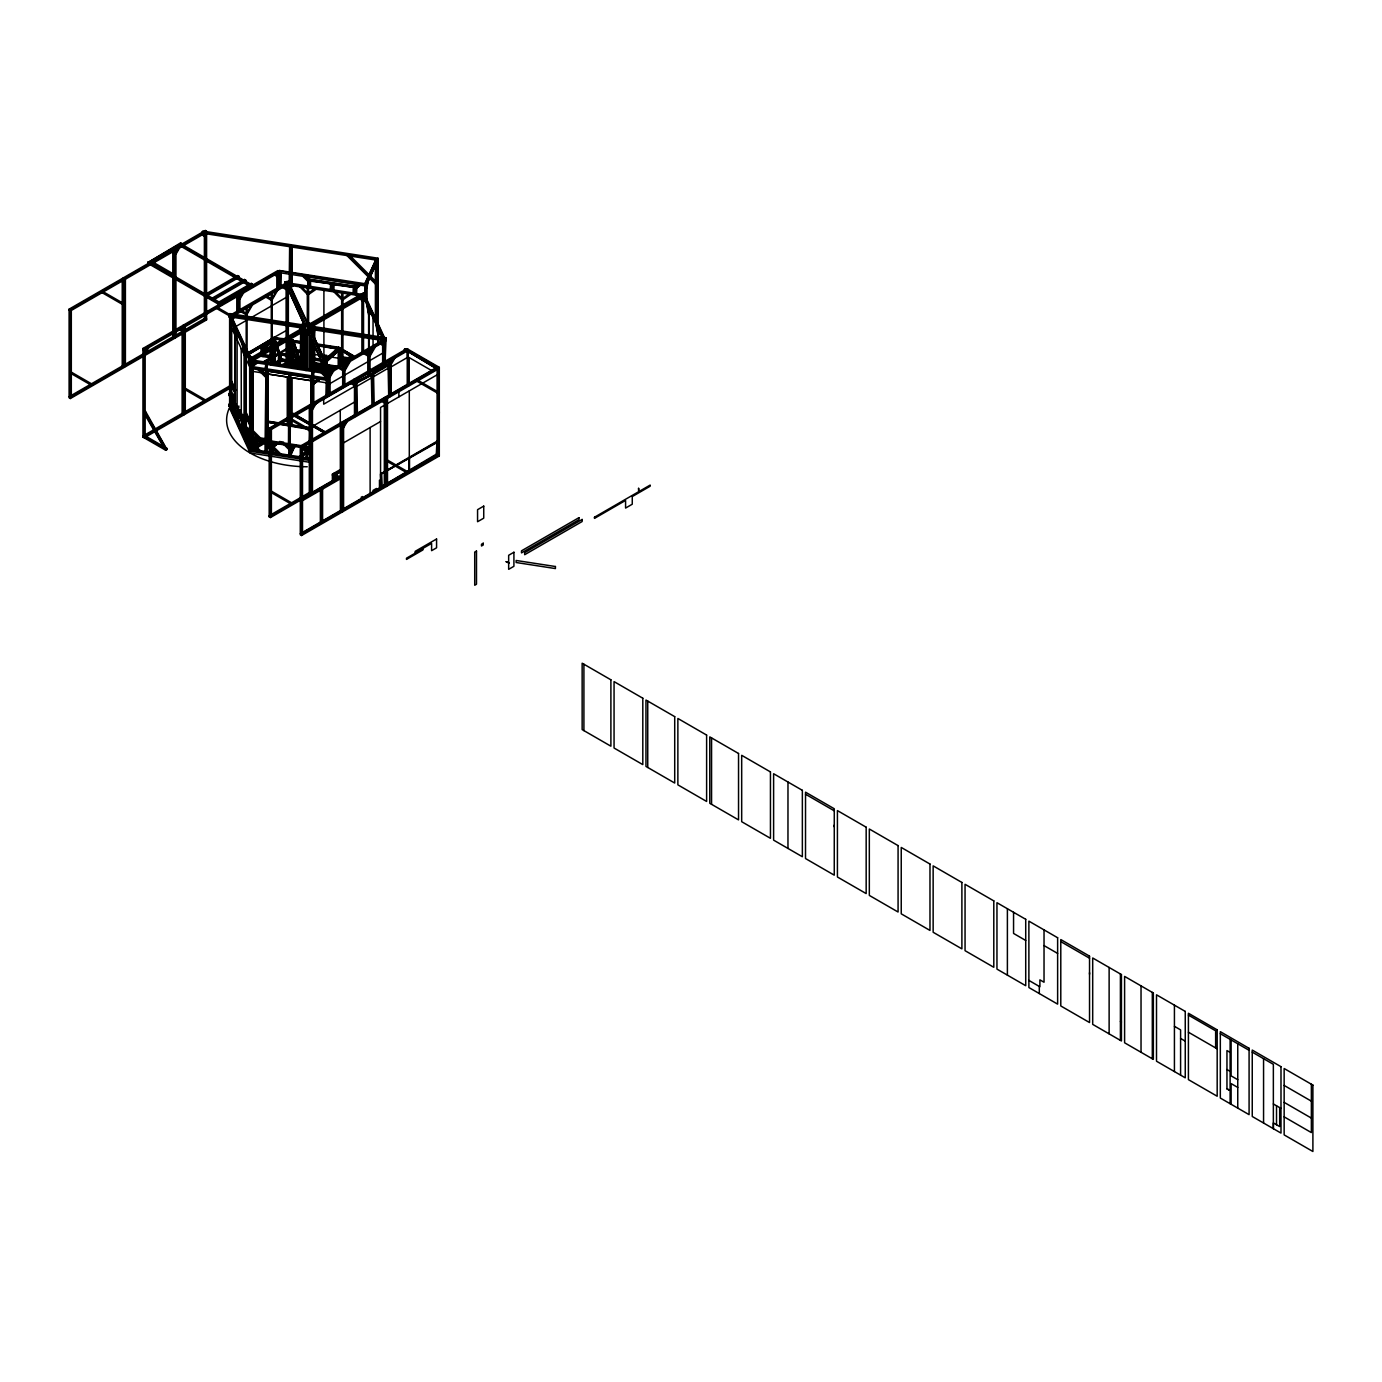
<?xml version="1.0" encoding="UTF-8"?>
<svg xmlns="http://www.w3.org/2000/svg" width="1382" height="1382" viewBox="0 0 1382 1382"><rect width="100%" height="100%" fill="white"/><g stroke="black" fill="none" stroke-linecap="round" stroke-linejoin="round"><path stroke-width="1.5" d="M220.429 305.336L148.116 263.496L149.377 261.682L221.69 303.504L221.69 304.593L220.429 305.336L220.429 304.23L148.116 262.407L180.645 242.852L181.785 244.286L180.645 242.852M251.731 361.825L251.731 371.257L265.223 373.347M251.697 287.283L251.697 286.178L179.384 244.355L179.384 245.443L251.697 287.283L252.958 285.452L180.645 243.629M273.187 364.52L273.187 338.918L274.327 339.886L274.327 344.101M274.327 363.103L274.327 348.333M278.076 364.33L278.732 353.101M279.216 365.176L279.216 354.535M327.862 384.818L327.862 373.606M390.277 359.717L390.277 367.387L408.191 357.04M805.533 794.218L805.516 858.55L834.262 875.169L834.279 808.764L805.533 792.18L805.533 794.218L834.279 810.837M1249.086 1048.333L1220.323 1031.663L1220.323 1098.051L1249.086 1114.652L1249.086 1048.264M1230.118 1103.717L1230.118 1090.692L1226.957 1088.861L1226.957 1050.562L1230.118 1052.393M1230.118 1039.368L1230.118 1090.329L1226.957 1088.861M1231.12 1104.287L1231.12 1083.592L1237.754 1087.427M1231.12 1039.938L1231.12 1075.87L1237.754 1079.705M1237.754 1108.122L1237.754 1043.773M91.488 383.781L91.419 385.284L71.311 373.676M205.469 399.916L205.382 401.419L184.013 389.085M291.567 502.772L291.498 504.275L271.39 492.666L270.129 490.385L292.829 503.497M407.673 471.694L407.604 473.197L386.234 460.862M274.413 337.674L272.928 337.312L280.822 361.773L282.429 360.927L280.874 361.168M301.172 364.036L282.377 361.134L274.482 337.07L248.812 352.704M274.5 337.899L291.36 339.316L299.324 363.19M278.11 353.637L260.697 363.19M279.665 353.412L294.971 355.209L295.506 357.161L280.114 354.777L295.506 357.161M377.476 260.282L202.187 233.161L202.187 232.072L202.653 231.07L377.942 258.192L377.942 323.336M202.187 233.161L202.653 232.159M228.876 315.597L229.809 313.61L302.865 324.908L301.95 328L228.876 316.703L228.876 315.597L301.95 326.912L302.865 324.908M228.876 316.703L229.809 313.61M289.65 245.616L289.184 284.606M279.06 287.352L279.527 270.492L366.489 283.949L366.489 299.808M290.479 246.825L290.946 245.823M142.951 349.56L144.212 350.285L279.026 272.444L279.527 270.492M228.876 395.494L229.809 392.402L228.876 395.494L233.126 396.15M228.876 406.083L229.809 402.991L228.876 406.083L235.251 407.068M261.233 353.395L261.233 348.644L262.977 344.878M253.027 367.819L252.56 368.821L326.1 380.188L326.567 379.204M248.656 354.569L256.206 361.635L252.56 364.831M265.586 343.254L262.96 348.92L262.96 356.573L264.705 352.807M262.96 350.009L265.586 344.343M274.724 358.404L261.233 356.314L261.578 354.466M263.858 349.542L266.484 343.876M264.739 348.748L267.365 343.082M262.96 355.485L263.409 354.483L273.221 356.003M265.586 349.819L269.093 342.252M266.467 349.024L269.974 341.458M258.486 368.666L258.019 369.668L265.379 377.027L265.845 376.025L259.851 369.944M267.141 369.996L266.674 452.709L267.762 421.147L310.915 427.815M267.244 370.272L266.899 441.065M309.499 279.406L331.939 282.878L309.499 279.406L309.257 280.995L331.939 283.984L309.499 280.511M267.244 370.998L312.125 377.942M265.379 375.472L265.845 374.47L261.699 370.324M310.553 281.202L310.553 287.56M365.902 294.401L312.418 325.288L312.418 326.377L365.902 295.506L365.902 294.401L363.38 292.949L309.896 323.82L315.286 327.016L309.551 323.267L301.725 324.476L299.635 329.002L305.37 332.302L313.178 331.525L305.37 332.751L299.635 329.434M300.689 328.277L300.222 367.353M265.845 439.839L265.379 440.841L251.265 438.664L251.541 360.443L249.019 358.975L251.541 361.531L305.025 330.644L305.025 329.555L302.503 328.104L249.019 358.975M310.933 458.496L251.265 449.236L251.731 438.75L265.759 440.927M279.89 365.677L288.354 361.739L288.821 350.112M251.265 449.236L251.731 438.75L249.658 438.284L251.386 438.008M254.495 441.791L254.029 442.793L257.069 440.685M249.658 438.284L250.004 448.511L254.029 448.597L254.495 447.595M304.265 368.735L304.265 326.428L308.393 325.772L310.95 327.24L310.017 329.262L306.528 329.797C301.777 329.037 304.731 325.219 308.393 326.204L310.95 327.689L310.017 329.693M289.684 373.745L289.339 444.538M289.339 375.213L289.684 425.915M332.371 282.947L354.811 286.42L332.371 282.947L332.129 284.537L354.811 287.508L332.371 284.036M268.177 422.339L268.177 442.395L268.108 371.136L267.106 442.223L270.768 445.885M268.523 422.356L309.516 429.491L309.862 427.988L309.516 448.787L309.862 429.992M312.505 328.57L312.505 327.465L385.578 338.78L385.578 340.957L312.038 329.555L312.038 328.467L312.971 326.48L386.044 337.778L385.112 340.87M295.696 363.967L295.23 366.057M260.369 441.186L260.835 439.096L260.369 441.186L251.265 439.752M312.038 329.555L312.971 326.48M313.403 329.175L314.232 338.832M313.178 331.525L315.286 326.584M258.555 450.394L258.089 451.396L252.56 445.868M313.766 337.709L314.699 329.365L314.699 339.955M267.141 441.134L266.674 442.136L310.639 448.96L307.616 451.068L308.065 450.083M268.177 441.635L309.516 448.027M267.141 446.593L266.674 447.595L271.528 448.338M268.937 442.516L269.386 441.514M273.74 444.762L273.273 445.764L276.331 443.657M273.273 447.993L272.807 448.995L278.335 454.523M273.273 452.674L272.807 453.659L272.807 443.086M278.162 443.933L278.628 442.948L273.273 447.319L278.162 442.845M312.453 377.01L311.779 404.408M289.615 448.77L289.149 449.772L284.26 444.883L284.727 443.881L289.149 448.217L289.615 447.215L286.558 444.175L286.091 445.159M323.803 368.286L324.252 367.301L314.612 365.798M289.615 444.641L289.149 454.039L290.445 454.229L290.911 444.849M323.043 373.157L323.509 372.155L326.567 375.213L326.1 376.198L321.678 371.879M326.67 365.124L326.912 356.625M364.762 283.673L375.749 260.006L364.762 284.778L364.762 297.424M321.108 378.357L313.282 384.438L319.639 379.359M376.18 260.075L376.647 259.073L376.647 323.146M377.476 324.632L377.942 258.192M279.06 272.582L366.023 286.039L377.476 261.371L375.749 261.094M326.567 372.622L326.1 394.906M288.354 456.336L291.913 447.578M289.149 454.039L289.615 446.749M295.42 445.108L290.082 456.596L294.521 445.92M326.567 376.75L326.1 377.752L321.211 372.864M295.333 446.593L295.783 445.591L290.445 449.962L295.333 445.505M376.232 283.293L376.699 282.308L349.231 254.841L348.765 255.843L347.4 254.547L346.934 255.549L376.232 284.847L376.232 283.293L376.232 284.847M306.32 447.198L305.854 458.772L306.32 457.788M308.065 451.62L307.15 453.849L310.38 454.35M307.616 457.978L307.15 458.979L308.065 447.492M386.044 337.778L384.852 366.921M142.951 436.021L165.702 449.15L166.963 448.424L164.32 448.355L144.212 413.529L145.473 411.249L166.963 449.513L165.702 450.238L142.951 437.109L142.951 348.454L277.765 270.63L366.489 285.038M144.644 350.302L146.129 347.711L147.39 348.454L145.162 352.324L143.901 351.581M148.738 347.677L145.162 353.861L143.901 353.136M239.932 297.596L242.178 293.727L240.917 293.001M239.932 299.134L243.508 292.949L242.247 292.224M233.783 316.564L232.28 319.138L231.019 318.413M232.28 320.676L235.856 314.491M247.102 312.678L251.161 305.664M247.102 314.215L252.491 304.886M272.237 298.166L276.279 291.153L275.018 290.427M272.237 299.704L277.627 290.375M330.592 373.313L332.371 370.221L333.649 370.946L330.073 377.131M330.073 375.593L332.302 371.723L331.041 370.998L363.155 352.445M312.453 409.867L316.029 403.682M344.636 366.645L346.657 363.138M344.895 369.132L348.938 362.119L347.677 361.393M344.895 370.67L350.285 361.341L349.007 360.616M369.771 352.134L372.812 346.882M370.03 354.621L374.073 347.608M370.03 356.159L375.403 346.83L374.142 346.105M343.064 424.257L344.55 421.683L345.811 422.408L343.582 426.278M343.582 427.833L347.158 421.648L345.897 420.905M391.227 364.399L394.803 358.197M231.26 320.935L229.965 322.248L232.988 320.676M236.858 332.993L235.389 334.479L237.117 334.219M232.763 398.983L231.951 399.813L233.679 399.536M233.679 401.091L234.992 399.778L231.951 401.35L235.372 400.625M235.044 411.128L233.057 413.097L234.785 412.838M235.044 412.665L233.558 414.151L235.285 413.892M237.929 410.108L237.117 410.92L238.844 410.661M363.535 301.587L366.558 300.015M246.307 430.735L248.846 429.664M368.959 313.818L370.445 312.332M368.959 315.372L370.929 313.386M249.658 444.192L248.173 445.66L251.386 443.916M378.15 333.632L379.635 332.164M378.15 335.187L381.847 332.941M313.438 365.384L317.566 366.005L338.694 347.262L353.619 355.882L352.358 356.988M313.628 365.971L317.791 366.61L319.035 365.504L314.768 364.278M325.288 359.959L338.694 347.262L316.029 343.755M326.307 360.719L333.978 353.913M321.35 366.766L340.974 348.575L319.829 367.336L314.854 370.203M337.744 366.61L351.512 355.209L350.406 356.176L339.886 349.56L350.406 356.176M337.813 367.353L349.991 356.556M340.387 365.936L352.652 355.865M347.573 361.238L353.619 355.882L338.694 347.262M273.204 338.918L274.327 339.886M289.978 288.13L293.243 285.884M308.601 292.932L314.129 289.114M308.601 294.487L315.96 289.408M342.943 298.253L348.471 294.435M342.943 299.79L350.302 294.712M253.027 363.829L256.085 361.721M256.292 363.138L252.56 366.385L257.449 363M313.749 381.881L317.895 379.031M313.282 382.883L318.81 379.065M302.174 455.974L306.32 453.106L301.708 456.976M307.616 452.622L310.864 450.377M309.292 430.683L310.57 429.871L289.201 417.537M437.058 392.885L438.336 392.056L418.228 380.447L415.619 380.499L438.336 393.611M178.831 244.666L148.099 262.407L149.239 263.064L181.785 243.508M69.1 309.153L205.331 230.5L206.592 231.226L206.592 319.881L70.361 398.534L69.1 397.809L69.1 309.153L70.361 309.879L206.592 231.226M70.05 309.706L69.1 310.242L70.361 310.985L206.592 232.331L205.331 231.589M70.966 309.171L98.934 293.019M123.551 305.042L100.834 291.93L102.182 291.153L123.551 303.487L122.29 304.299L122.29 302.762M102.665 290.859L123.188 279.026L124.449 279.751M126.799 276.936L132.223 273.809M135.833 271.718L148.461 264.428M188.608 241.245L194.188 238.032M197.902 235.89L203.465 232.66M205.175 294.366L237.721 275.571L238.982 276.296L238.982 277.402L206.436 296.18L205.175 294.366L206.436 295.092L238.982 276.296M210.6 292.328L223.262 285.02M226.873 282.93L235.907 277.713M211.947 298.253L244.493 279.475L245.754 280.2L245.754 281.289L213.225 300.084L211.947 298.253L213.225 298.996L245.754 280.2M211.947 299.358L244.493 280.563L245.754 281.289M252.526 284.105L219.997 302.883L219.997 303.988L218.719 303.245L218.719 302.157L251.265 283.379L252.526 284.105L252.526 285.193L251.265 284.467L242.23 289.684M218.719 303.245L238.62 291.775M220.429 304.23L221.69 303.504M251.697 286.178L252.958 285.452M144.764 348.506L183.08 326.394L183.08 325.288L185.292 326.567L185.292 413.028L184.013 412.302M184.894 325.34L190.353 322.179M193.998 320.071L223.158 303.245M248.587 288.562L277.765 271.718L277.765 270.63M279.026 271.356L144.212 349.197L144.212 437.835L229.878 388.377M70.05 396.168L69.1 396.703L70.361 397.429L206.592 318.776L205.331 318.05L175.6 335.221M70.966 395.632L123.188 365.487L124.449 366.213M125.002 364.433L173.735 336.292L174.996 337.018M70.966 396.72L121.322 367.647M126.799 364.485L137.63 358.232M148.461 351.978L173.735 337.381M177.449 335.239L181.18 333.097M186.743 329.883L199.751 322.369M231.191 314.63L284.692 283.759M233.247 314.543L234.595 313.766M238.568 311.468L244.096 308.272M247.793 306.148L251.472 304.023M255.169 301.881L258.866 299.756M264.394 296.56L268.073 294.435M271.77 292.293L276.365 289.65M280.995 286.972L285.798 284.208M233.195 314.941L287.059 283.846M234.525 315.269L287.059 284.934M235.061 326.947L287.059 296.923M247.136 353.17L273.204 338.124M287.059 330.108L274.517 337.156M144.212 413.529L145.473 411.249L144.212 411.974L165.702 450.238M249.019 360.063L252.699 357.938M256.396 355.813L260.075 353.688M265.603 350.492L269.3 348.35M272.997 346.226L276.676 344.101M289.581 336.638L300.654 330.263M313.679 327.189L309.896 324.925L317.273 320.659M320.952 318.534L324.649 316.409M328.329 314.267L333.874 311.071M337.554 308.946L341.25 306.821M344.93 304.696L348.627 302.554M354.155 299.358L357.852 297.234M305.128 326.549L310.276 325.219M346.191 305.422L349.888 303.297M353.585 301.155L357.264 299.03M251.541 360.443L305.025 329.555M274.448 354.137L270.976 356.141L272.237 356.867M262.269 362.792L286.109 348.851M286.109 349.94L272.237 357.955L270.976 357.23M263.755 363.069L278.646 354.466L266.657 361.894M144.764 434.967L183.08 412.855L184.342 413.581M184.894 411.801L230.449 385.492M142.951 437.109L152.072 431.84M157.548 428.679L183.08 413.944L183.08 330.609M184.894 412.89L224.972 389.759M144.212 436.747L229.878 387.288M271.218 364.675L280.304 359.424L272.893 364.209M275.519 363.829L280.753 360.806L277.16 363.38M232.28 393.162L229.619 393.974L229.619 317.376M282.567 365.591L286.143 363.535L286.143 364.623M283.863 365.936L287.594 363.794M231.606 404.874L233.679 405.358L234.284 399.864M315.372 369.357L318.689 367.439M314.854 370.963L320.002 367.975M329.711 370.67L383.574 339.557M366.869 350.302L381.726 341.734M365.902 295.506L364.641 294.763L385.578 339.868L328.398 372.881L250.28 360.806L229.343 315.701M329.711 383.747L383.574 352.635M293.243 413.512L292.103 414.168L324.476 432.877L325.616 432.221L293.243 413.512L325.616 432.221M404.356 349.37L436.747 368.821L404.356 349.37L405.496 348.713L437.869 367.405M300.309 500.301L270.44 517.559L269.179 516.816L269.179 428.178L406.93 348.644L439.303 367.336L439.303 455.991L301.552 535.525L300.291 534.782L300.291 446.144L438.042 366.61L437.869 368.165L405.496 348.713M306.51 407.707L269.179 429.266L270.44 429.992L408.191 350.475L406.93 349.732M314.768 402.939L310.242 405.548L310.242 404.46L311.52 405.185L311.52 493.84L324.321 486.447M317.566 401.333L323.06 398.154M326.722 396.047L330.367 393.939M334.029 391.814L345.016 385.492M350.51 382.313L354.155 380.205L355.433 380.931M355.986 379.152L368.718 371.793M372.363 369.702L385.094 362.343M389.016 360.08L389.966 359.527M393.525 357.472L392.194 358.249L393.455 358.975L391.227 362.844L389.966 362.119M396.012 356.038L405.099 350.786M269.179 428.178L270.44 428.904L408.191 349.37L408.191 384.887M311.52 405.738L317.67 402.87M355.433 380.465L323.682 398.793L323.682 404.183L355.433 385.854M289.114 419.04L290.462 418.262L287.853 418.297L310.57 431.409M372.898 373.416L355.83 382.538L372.898 373.416L372.898 406.308M388.688 395.079L388.066 365.021L389.638 364.848L373.209 374.332L372.587 372.864L389.016 363.38L389.638 396.651M372.587 372.864L389.638 363.742M363.138 379.411L370.445 375.196M372.587 373.969L383.54 367.647M254.461 445.211L263.53 439.977M356.47 386.545L372.898 377.061M373.209 376.889L389.638 367.387M258.089 444.209L261.716 442.119M255.722 445.937L266.605 439.649M267.866 441.48L251.541 450.912L249.019 449.444L249.019 448.355L251.541 449.806L266.052 441.428M311.52 426.9L355.433 401.54M343.22 421.907L438.042 367.163M322.697 434.293L300.291 447.232L301.552 447.958L439.303 368.441L438.042 367.716L434.397 369.806M326.428 432.151L342.321 422.978M343.202 422.46L385.284 398.171M388.929 396.064L430.769 371.913M439.303 367.336L301.552 446.87L301.552 535.525M416.88 381.225L418.228 380.447M438.042 374.28L380.551 407.465L380.551 487.915L343.168 509.492M343.168 443.104L380.551 421.51M439.303 411.853L439.303 413.166M302.503 500.681L341.682 478.068L333.667 473.387L333.667 481.057L332.388 481.782L332.388 474.13L340.68 469.344M338.918 471.452L332.388 475.218L339.575 479.364M340.197 471.089L334.928 475.218L340.197 472.178M310.242 492.009L269.179 515.728L270.44 516.453L340.784 475.84M269.179 516.816L300.913 498.505M306.51 495.274L310.242 493.115L310.242 407.673M311.52 493.288L340.266 476.686M304.023 497.675L341.371 476.134M327.983 484.339L331.645 482.214M335.29 480.107L340.784 476.945M303.107 498.867L340.421 477.326M302.503 499.593L341.682 476.963L340.421 476.237M380.551 473.871L438.042 440.668M388.549 469.794L394.112 466.58M397.809 464.438L434.864 443.052M438.042 455.265L436.902 455.922L436.712 440.668L437.386 442.361L380.482 474.458L381.138 488.105L381.138 472.748L381.138 474.061M361.151 497.295L362.412 496.553M372.933 490.472L376.457 488.451M302.157 532.623L341.371 509.975M343.202 508.922L438.042 454.16L439.303 454.903L301.552 534.419L300.291 533.694M390.726 481.817L401.644 475.512M419.852 464.991L425.604 461.674M302.157 533.158L341.371 510.528M305.888 531.552L341.371 511.081M343.202 510.027L385.923 485.358M388.929 483.631L393.214 481.143M396.202 479.416L399.83 477.326M414.393 468.913L418.694 466.425M424.153 463.281L436.228 456.319M284.571 340.767C287.992 342.01 297.994 338.175 290.099 341.06L290.099 366.645M297.026 356.711L295.472 357.143L295.472 367.698M299.013 357.593L297.458 358.042L297.476 368.545M284.796 281.859L288.251 281.323L307.84 323.509L307.84 324.597L304.385 325.133L284.796 281.859L304.385 325.133M307.84 324.597L288.251 282.412L286.523 282.688L286.523 281.6L306.113 324.874M289.184 285.262L364.917 296.439M229.965 318.119L231.692 317.86L231.692 394.457L229.619 393.974M365.263 297.182L363.535 297.458L363.535 350.665M232.504 319.622L229.965 320.693L231.692 320.434M234.785 324.545L233.057 324.805L235.044 335.29M236.771 328.795L235.044 329.054L235.044 417.347M237.117 329.538L235.389 329.814L235.389 418.09L237.117 417.83M370.341 312.798L368.614 313.075L367.128 305.215M305.128 325.461L309.015 324.856L311.866 326.498M307.08 329.866L310.535 329.348L330.108 371.516L330.108 372.622L326.67 373.157L307.08 329.866L326.67 372.052L326.567 396.029M307.08 330.972L308.808 329.607L328.398 371.793L328.398 373.986L250.28 361.894L229.343 316.789L229.343 314.612L302.416 325.91L302.416 326.998M307.201 368.718L307.201 332.751L309.274 333.235L309.274 369.201M377.562 323.699L375.835 323.975L377.804 334.444M244.476 345.431L242.748 345.69L244.234 353.55L245.961 353.291M245.961 348.61L244.234 348.886L244.234 437.161L245.961 436.902M246.307 349.37L244.579 349.629L244.579 437.921L246.307 437.645M247.793 352.548L244.579 354.31L246.307 354.034M245.961 354.829L244.234 355.105L242.265 344.636M250.073 357.489L248.345 357.748L249.658 364.693L251.386 364.433M251.386 360.305L249.658 360.564L249.658 437.178L251.731 437.662L249.658 437.178M251.386 362.879L249.658 363.155L248.846 358.802M326.67 372.052L330.108 371.516M231.692 395.563L229.619 395.079L229.619 404.563L231.692 405.047M233.333 396.219L231.606 396.479L231.606 400.676M231.951 397.221L233.679 396.962M238.896 406.014L237.168 407.379L238.896 407.103M237.117 408.346L238.844 408.07M240.14 409.798L238.412 410.074L237.117 412.475L240.14 410.886L238.412 411.162L236.771 407.586M241.781 413.322L240.053 414.686L241.366 421.631L243.094 421.372M241.781 414.41L240.053 414.686L243.025 421.078L241.712 422.374L244.752 420.802L243.025 421.078L243.025 419.973L244.752 419.713M241.297 415.187L243.025 414.928M243.025 416.017L241.297 416.293L241.211 348.592M243.094 417.243L241.366 417.502L241.712 426.641L243.439 426.382L243.439 420.076M238.844 410.195L238.844 418.66L237.117 418.919L237.117 335.999M243.094 419.817L241.366 420.076L240.537 415.74M251.386 423.687L249.658 423.946L244.579 413.011L246.307 412.734L250.539 421.856M239.155 427.193L239.155 426.105L245.46 425.12M251.386 424.775L249.658 425.034L244.579 414.099M239.155 426.105L239.622 427.107L245.927 426.122M245.927 427.211L239.622 428.195L239.622 427.107M246.307 428.161L248.034 427.902L248.034 438.474L246.307 438.733L246.169 308.549M245.961 430.683L242.265 432.911L243.992 432.652M249.416 433.775L249.416 434.864L251.144 434.604M251.541 435.451L249.814 435.71L250.798 440.927M245.961 437.99L248.034 438.474M251.386 442.361L247.689 444.607L249.416 444.348M249.658 447.768L251.386 447.492M100.834 291.93L103.443 291.878M217.941 307.72L215.333 307.754L230.898 316.754M202.187 232.072L377.476 259.177M204.761 232.487L208.958 233.143M213.174 233.783L219.479 234.767M223.677 235.406L227.875 236.063M232.09 236.719L236.287 237.359M240.485 238.015L244.7 238.671M248.898 239.311L263.616 241.591M267.814 242.247L272.029 242.886M276.227 243.543L280.425 244.199M284.64 244.839L288.838 245.495M293.07 246.151L299.428 247.136M303.677 247.793L307.91 248.449M312.159 249.105L316.409 249.762M320.641 250.418L324.891 251.075M329.141 251.731L335.498 252.716M339.747 253.372L343.98 254.029M352.479 255.342L347.4 254.547L376.699 283.846M356.711 255.998L360.961 256.655M365.211 257.311L377.942 259.28L366.023 286.039M375.403 265.983L377.131 266.242L375.818 264.929M366.42 281.202L368.148 281.479L366.835 288.423L365.107 288.147M365.919 282.256L367.647 282.533L366.835 286.869L365.107 286.61M365.107 284.018L366.835 284.295L366.835 301.155M288.648 283.016L362.533 294.452M289.114 284.156L360.426 295.212M312.038 328.467L385.578 339.868M311.727 330.695L313.455 330.954L313.455 332.06L311.727 330.695L312.194 332.786M313.766 331.369L312.47 331.162L312.47 335.394M301.604 341.527L293.433 340.836M276.417 338.193L284.105 339.385M295.506 341.147L299.635 341.786M316.184 344.343L338.935 347.867M290.272 341.078L275.035 338.728L280.719 340.162M300.049 342.598L293.813 341.63L298.512 356.09M316.668 345.172L337.674 348.972L316.824 345.759M293.882 342.2L300.136 343.168M294.677 349.491L301 350.458M342.943 356.953L349.249 357.921M296.785 350.907L301 351.564M342.943 358.042L347.141 358.698M287.059 350.233L291.153 350.873M297.303 351.823L301.397 352.445M313.679 354.345L346.64 359.458M275.191 349.75L263.409 347.918L263.409 349.007M261.233 348.644L266.881 349.525M270.803 350.13L275.191 350.838M274.724 351.84L261.578 348.99L261.578 352.652M314.56 358.232L320.572 359.165M281.582 353.706L294.971 355.209M316.737 359.147L320.779 359.769M315.217 359.648L321.298 360.581M315.39 360.236L321.505 361.186M297.355 360.028L288.579 359.234L297.113 360.547M314.422 362.671L320.814 363.656M327.206 364.641L340.007 366.627M314.163 363.19L320.572 364.174M326.964 365.159L337.623 366.817M261.233 355.209L270.803 356.694M313.455 363.293L319.829 364.278M326.187 365.263L336.793 366.904M287.542 360.356L291.792 361.013M315.113 364.623L323.595 365.936M327.845 366.593L336.327 367.906M314.975 364.865L319.035 365.504M320.572 365.487L333.356 367.474M301.103 363.466L282.377 361.134M327.845 367.681L334.202 368.666M297.078 363.086L301.086 363.708M325.979 367.56L335.636 369.063M289.598 363L300.24 364.641M314.146 366.8L318.015 367.405M327.448 368.856L333.252 369.754M320.399 367.802L324.252 368.389M293.848 364.762L300.24 365.746M314.146 367.888L321.868 369.098M327.448 369.961L333.252 370.842M320.97 370.048L319.138 369.754L319.138 368.666M253.856 360.287L327.862 371.741M279.492 371.913L283.621 372.553M311.745 380.793L292.103 377.77L292.103 424.879M312.453 380.655L327.862 383.039M267.244 373.917L312.125 380.862M233.593 394.06L229.343 393.404L229.343 394.509M228.876 394.406L233.126 395.062M231.934 403.319L236.184 403.976M228.876 404.978L235.251 405.963M267.607 421.441L310.777 428.126M267.262 422.184L310.432 428.869M279.475 441.48L283.569 442.119M266.899 440.34L309.741 446.956M266.674 441.048L310.915 447.889M286.575 444.175L290.255 444.745M295.973 445.609L300.101 446.231M310.777 448.183L267.607 441.514L267.624 373.986L287.266 377.01L287.266 424.136M270.371 446.006L267.141 445.505L266.674 446.49L271.528 447.25M310.846 452.26L307.616 451.759L307.15 452.76L310.38 453.261M289.615 453.037L290.911 453.227M288.354 455.231L290.082 455.507M310.933 459.584L250.28 450.187L229.343 405.081M229.343 403.993L229.343 406.17L250.28 451.275L309.395 460.413M311.313 462.555L250.142 453.002L229.429 407.88A80.847 46.677 0 0 0 307.253 466.753M275.847 274.275L278.093 275.571M273.239 274.327L278.093 277.126M202.152 233.437L205.642 235.458M200.805 234.197L205.642 236.996M384.852 341.389L383.574 340.663L383.574 367.405M284.847 284.744L286.109 285.487L286.109 359.959M433.188 371.464L407.552 356.677L407.552 349.007M283.88 286.765L286.109 288.061M380.395 342.494L383.902 344.515M282.533 287.542L286.109 289.598M379.065 343.272L383.902 346.053M238.982 277.402L237.721 275.571M267.244 296.37L271.287 298.702M363.76 352.099L369.08 355.157M265.897 297.147L271.287 300.257M362.43 352.876L369.08 356.711M178.347 247.171L179.608 247.896L176.032 254.098L174.771 253.372M309.015 325.962L311.866 327.603M173.735 248.743L175.946 250.021L175.946 336.482L174.685 335.74M338.21 348.489L340.007 348.558L313.731 369.547L313.766 344.066M305.025 330.644L302.503 328.104M237.721 293.744L239 294.47L239 312.436M237.652 293.779L238.913 294.521M301.794 331.766L306.355 333.684L305.888 331.594M373.537 373.416L374.159 403.458M236.788 295.385L238.05 296.111L238.05 310.864M371.326 374.695L371.948 404.736M242.109 310.881L246.169 313.213M338.625 366.61L343.945 369.668M239.518 310.933L246.169 314.768M337.294 367.387L343.945 371.222M153.989 262.701L174.097 274.31L174.097 275.847L152.642 263.461M325.357 361.566L326.498 362.222M385.284 397.066L387.496 398.344L387.496 484.806L386.234 484.08M148.099 261.647L149.239 262.304M218.719 302.157L219.997 302.883M356.781 383.09L357.42 413.132M355.83 383.626L372.898 374.505L372.259 373.054M352.237 382.762L354.483 384.058M383.367 400.728L385.595 402.024M329.572 371.343L320.935 366.351L324.563 368.994M350.907 383.54L354.483 385.613M380.758 400.78L385.595 403.579M216.68 306.994L230.742 315.096M318.689 371.706C317.083 362.412 318.62 368.096 326.739 371.309M318.689 367.992L325.599 371.965M319.173 368.476L318.033 367.819L318.033 372.086M318.689 368.752L322.144 370.739M436.902 442.637L436.246 455.542L437.386 454.885L437.386 443.501M284.847 361.358L286.109 362.084M206.592 319.881L204.381 318.603L204.381 232.141M439.303 455.991L436.246 454.229L382.278 486.136M409.504 457.701L409.504 469.655M313.438 403.717L314.699 404.442L312.453 408.312L311.192 407.586M181.163 328.951L183.391 330.246M178.554 329.002L183.391 331.784M340.421 424.067L341.682 424.792L341.682 511.254L340.421 510.528L340.266 410.299M408.934 472.437L386.234 459.325L387.496 461.588M292.103 414.945L324.476 432.877M381.622 473.801L382.278 487.449M230.068 392.989L251.196 436.505M385.284 484.633L386.545 485.358M142.951 348.454L145.162 349.732L145.162 436.194L143.901 435.468M233.022 403.319L234.284 404.062M300.291 446.144L302.503 447.423L302.503 533.884M184.013 387.53L206.73 400.642M333.667 474.492L339.056 477.602M332.388 474.13L339.575 478.276M333.667 479.951L334.599 480.504L334.599 475.028L333.338 475.771L333.338 481.23L332.388 480.694M251.541 439.234L249.019 437.783L251.541 440.322M321.298 488.364L322.576 489.09L322.576 522.292L321.298 521.567L321.298 490.437M1188.416 1015.096L1215.642 1030.817L1215.642 1047.936M1060.789 941.608L1089.534 958.21M1220.323 1033.701L1249.086 1050.303M1252.247 1052.134L1273.358 1064.33L1273.358 1128.679L1273.358 1122.927L1279.68 1126.572L1279.68 1107.604M71.311 372.121L92.749 384.507M1044.032 945.582L1057.627 953.425M834.106 825.227L834.279 826.833M1089.534 972.703L1089.534 974.206M1284.154 1085.44L1311.363 1101.16M1188.416 1032.216L1217.179 1048.817M1025.72 940.468L1013.559 933.437L1013.559 912.293M1174.424 1026.325L1180.591 1029.884L1180.591 1075.11M166.963 448.424L145.473 436.021L145.473 437.109L166.963 449.513M1180.591 1038.452L1185.255 1041.147M1284.154 1102.37L1311.363 1118.09M1226.957 1069.53L1230.118 1071.361M1273.358 1103.959L1280.993 1108.364M1120.405 1021.402L1121.441 1022.006M1284.154 1116.863L1311.363 1132.584L1311.363 1084.214M1028.882 980.408L1039.903 986.783L1039.903 979.855L1044.032 982.239L1044.032 929.896M182.493 245.789L234.404 275.83M238.119 277.972L241.833 280.114M245.53 282.256L249.244 284.398M149.377 262.77L153.091 264.912M156.788 267.054L179.038 279.924M182.752 282.066L195.726 289.581M199.44 291.723L221.69 304.593M357.005 295.748L361.894 300.637M336.12 292.518L341.648 298.046M334.289 292.241L341.648 299.6M301.777 287.214L307.305 292.742M299.946 286.92L307.305 294.28M306.769 449.876L303.729 446.835L306.32 452.415L301.431 447.543M267.555 441.238L270.008 443.674M252.56 433.102L258.089 438.63M145.473 412.803L164.527 445.781M382.71 337.674L363.19 295.61L363.19 352.03M363.19 296.715L382.693 338.745M330.108 372.622L310.535 329.348M307.374 325.133L307.72 330.125M305.647 325.409L305.992 370.583M303.194 325.755L302.727 324.77L302.727 325.858M288.251 360.132L290.98 365.988M286.523 360.391L289.253 366.247M285.608 362.378L287.525 366.506M231.33 316.012L250.85 358.042M231.33 317.1L250.85 359.147M231.33 327.327L250.85 369.374M235.925 390.346L231.692 381.225L229.965 381.501L235.044 392.436M234.232 387.789L231.692 382.313L229.965 382.589L235.044 393.525M246.307 413.84L249.693 421.13M231.33 394.803L235.907 404.632M236.702 406.377L251.196 437.61M231.33 395.908L233.644 400.884M244.649 423.497L247.62 430.977L246.307 432.29L249.347 430.718L247.62 430.977L247.62 429.888M249.416 434.864L250.971 438.198M243.439 426.382L243.094 421.441M238.844 418.66L238.481 411.56M251.127 446.922L251.731 448.234M231.33 405.392L250.85 447.423M233.109 410.299L239.311 423.687M241.09 427.504L244.631 435.14M290.341 341.665L289.875 340.283L297.614 363.501L289.805 339.696M293.139 339.592L300.43 361.479M275.087 339.661L282.377 361.531M272.859 337.916L274.845 343.876M276.175 347.849L280.149 359.786M376.336 325.029L377.804 332.889M366.645 304.144L368.614 314.612M233.558 325.876L235.044 333.736M250.297 436.764L250.85 439.666M245.15 425.656L245.961 429.992M244.649 424.602L245.961 431.547M237.117 413.149L238.585 421.026L236.858 421.285L235.389 413.425M233.161 409.331L231.692 401.471L229.965 401.73L231.433 409.59M291.654 340.559L291.36 339.316M299.03 361.825L299.03 368.199M298.788 363.276L298.788 367.543M297.234 359.424L297.234 367.906M279.872 354.051L279.872 364.727M274.983 347.867L274.983 362.706M273.843 338.435L273.861 364.122M1276.519 1105.773L1276.519 1124.741M1263.563 1058.664L1263.563 1123.013M1174.424 1005.163L1174.424 1071.568M1152.312 992.397L1152.312 1058.785M1141.031 985.884L1141.031 1052.289M1120.405 973.964L1120.405 1040.37M1109.124 967.469L1109.124 1033.857M1039.299 986.437L1039.299 993.554M1007.392 908.734L1007.392 975.122M787.982 782.039L787.965 848.427M711.557 737.919L711.557 804.307M647.743 701.071L647.743 767.459M583.912 664.224L583.912 730.612M438.353 455.438L438.353 368.977L437.092 368.251L437.092 454.713M409.227 357.644L409.227 385.492M409.297 390.864L409.297 457.269M407.241 351.011L407.241 384.766M398.862 389.776L398.862 396.893M391.227 360.27L391.227 393.956M390.277 360.806L390.277 396.599M389.016 362.188L389.016 366.403M386.545 397.809L386.545 486.447L384.334 485.168L384.334 398.724L385.595 399.45L385.595 485.911M385.302 340.387L385.302 365.919M383.902 341.941L383.902 367.474M382.641 341.199L382.641 368.873M379.463 480.141L379.463 487.811M378.15 328.968L378.15 344.032M377.804 328.225L377.804 345.448M377.131 323.267L377.131 262.114L375.403 261.854L375.403 320.9M376.18 266.484L376.18 317.739M375.749 265.327L375.749 318.033M373.054 316.893L373.054 346.865M373.209 373.226L373.209 406.135M370.03 349.94L370.03 375.783M370.117 427.539L370.117 493.927M369.08 376.336L369.08 350.492L367.802 349.767L367.802 375.593M368.959 309.153L368.959 347.901M368.614 308.393L368.614 349.318M365.107 286.126L365.107 294.573M363.38 292.949L363.38 294.038M361.894 296.508L361.894 353.965M356.66 294.055L356.66 283.517L356.193 292.949M356.366 380.378L356.366 416.241M355.364 283.31L355.364 287.542M355.433 416.207L355.433 379.843L354.155 379.1L354.155 380.205M354.898 284.312L354.898 292.742M354.587 286.92L354.587 294.366M354.483 381.484L354.483 417.329M353.516 293.675L353.516 287.318L353.291 294.176M344.895 364.451L344.895 383.833M343.945 386.528L343.945 365.003L342.684 364.278L342.684 385.803M343.392 359.337L343.392 363.639M343.582 423.704L343.582 510.165M342.943 293.571L342.943 364.641M342.632 511.806L342.632 423.151L341.371 422.426L341.371 423.531M342.097 359.13L342.097 363.431M341.648 293.381L341.648 329.987M341.648 334.289L341.648 364.433M341.147 349.214L341.147 364.261M340.49 349.801L340.49 364.744M339.35 351.287L339.35 366.213M338.866 352.203L338.866 367.232M338.21 350.631L338.21 367.698M333.667 290.6L333.667 284.243L333.425 291.101M331.939 282.878L332.129 290.894M331.697 283.379L331.697 290.842M330.644 290.134L330.644 283.776L330.419 290.635M330.194 370.376L330.194 371.464M330.073 373.019L330.073 394.285M329.123 394.837L329.123 373.555L327.862 372.829L327.396 395.114M327.862 395.183L327.862 372.829L328.398 373.986L385.578 340.957L364.641 295.869L364.641 293.675L311.157 324.563L311.157 325.651M326.67 355.157L326.498 366.472M325.115 354.915L325.115 360.892M323.906 289.529L323.906 355.934M315.01 327.586L315.01 328.691M314.699 346.295L314.699 371.689M314.56 326.601L314.56 327.689M314.232 345.172L314.232 370.566M313.749 377.217L313.749 403.026M313.282 378.202L313.282 404.01M312.937 340.749L312.937 370.376M312.729 340.421L312.729 370.048M312.47 339.627L312.47 369.253M312.453 370.445L311.986 376.923L311.986 371.447M312.453 405.738L312.453 492.199M311.468 339.696L311.468 369.322M311.261 405.669L311.261 377.804L310.915 406.429M311.002 337.191L311.002 368.925M310.656 340.68L310.656 370.307M310.57 406.826L310.57 493.288L309.292 492.562L309.292 406.101M310.207 326.273L310.207 330.505M309.896 323.82L309.896 324.925M309.551 323.267L301.725 324.476M309.343 276.193L309.257 287.37M308.877 277.195L308.877 287.75M308.601 288.268L308.601 329.175M308.048 286.54L308.048 276.003L307.581 287.542M307.547 333.494L307.547 369.46M307.305 288.061L307.305 324.666M304.714 368.338L304.627 332.319L303.764 368.89M303.764 329.918L303.764 328.83L250.28 359.7L250.28 361.894L251.731 361.048L251.265 438.664M303.453 331.628L303.453 367.612M302.503 332.181L302.503 368.148M301.95 326.912L301.95 328M301.518 331.576L301.518 367.56M301.241 331.455L301.241 367.422M299.894 328.864L299.894 329.952M297.268 359.545L297.268 365.867M295.713 357.886L295.713 366.247M293.692 341.613L293.692 345.88M293.692 350.147L293.692 367.215M292.241 246.013L292.241 284.467M292.138 342.062L292.138 367.474M291.896 341.319L291.896 366.938M291.775 247.015L291.775 283.327M290.946 284.26L290.946 244.718L290.479 284.813M290.548 423.894L290.548 374.608L290.203 443.933L288.475 443.674L288.821 374.332L288.821 425.777M290.445 445.833L290.445 454.229M290.341 341.786L290.341 367.197M288.579 351.063L288.579 360.547M288.251 281.323L288.251 282.412M288.354 289.391L288.354 336.206M288.354 340.456L288.354 361.739M287.059 285.988L287.059 361.548M284.26 443.795L284.26 444.883M280.822 286.558L280.822 271.788L280.356 287.542M278.093 287.75L278.093 272.997L276.815 272.271L276.815 289.132M274.517 347.832L274.517 362.499M273.74 442.188L273.273 453.762L273.273 442.085M272.237 293.485L272.237 345.172M272.237 349.473L272.237 364.554M271.528 442.879L271.528 453.469M271.287 294.038L271.287 365.09M271.39 429.457L271.39 515.918L270.129 515.175L270.129 428.714M270.44 428.904L270.44 517.559M270.026 340.68L270.026 364.364M267.141 363.431L266.674 369.91L266.674 364.433M263.409 354.483L263.409 355.589M263.306 349.266L263.306 354.742M254.495 445.505L254.495 439.217L254.029 448.597M253.027 437.869L253.027 361.255L252.56 438.854M252.733 440.012L252.733 448.39M251.541 449.806L251.541 450.912M251.265 283.379L251.265 284.467M250.28 438.509L250.28 439.597M250.28 449.081L250.28 451.275M250.004 361.324L250.004 437.939M250.004 439.027L250.004 448.511M247.689 431.374L247.689 437.731M247.102 307.996L247.102 353.222M246.359 426.105L246.359 427.193M245.961 355.07L245.961 413.218M245.961 417.519L245.961 432.601M244.493 279.475L244.493 280.563M241.764 416.189L241.764 417.278M241.712 418.245L241.712 426.641M239.932 295.022L239.932 309.775M236.788 297.493L236.788 312.246M235.458 403.682L235.458 404.771M233.679 399.053L233.679 405.358M233.333 400.4L233.333 404.598M232.28 316.564L232.28 320.814M231.865 394.872L231.951 405.617M230.068 316.374L229.965 405.306M213.225 298.996L213.225 300.084M205.642 232.867L205.642 319.328M205.331 230.5L205.331 292.742M205.331 296.975L205.331 319.156M184.342 326.031L184.342 414.669L182.13 413.391L182.13 326.929L183.391 327.672L183.391 414.134M174.996 249.468L174.996 338.124M174.046 251.109L174.046 337.571L172.785 336.845L172.785 277.799M172.785 250.384L172.785 273.584M125.399 279.199L125.399 365.66M123.499 366.748L123.499 280.304L122.238 279.561L122.238 366.023L124.449 367.301L124.449 278.646L123.188 277.92L123.188 279.026M71.311 310.432L71.311 396.893M70.361 309.879L70.361 398.534M594.467 517.231L594.467 518.388L625.58 500.422L625.58 508.075L632.265 504.205L632.265 496.553L650.179 486.205L650.179 485.065L638.916 491.577L638.588 488.105L638.588 491.75L594.467 517.231M273.653 339.488L248.034 354.794L273.653 339.488M253.027 366.731L252.56 367.716L326.1 379.1L326.567 378.098L253.027 366.731M303.176 275.243L302.71 276.245L307.581 281.116L308.048 280.131L303.176 275.243M305.007 275.536L304.541 276.521L307.581 279.579L308.048 278.577L305.007 275.536M265.845 363.241L265.379 369.702L265.845 363.241M265.845 369.806L265.379 452.519L265.845 369.806M253.027 430.545L252.56 431.547L259.92 438.906L260.386 437.904L253.027 430.545M253.027 436.764L252.56 437.766L265.379 439.752L265.845 438.75L253.027 436.764M253.027 438.958L252.56 449.444L253.027 438.958M253.027 443.311L252.56 444.313L259.92 451.672L260.386 450.67L253.027 443.311M254.495 443.346L254.029 444.33L259.367 439.96L254.495 443.346M273.273 446.455L272.807 447.44L280.166 454.799L280.632 453.814L273.273 446.455M313.749 370.652L313.282 377.113L313.749 370.652M356.66 286.091L356.193 287.093L359.7 283.984L356.66 286.091M356.66 287.646L356.193 288.648L361.531 284.277L356.66 287.646M290.911 447.423L290.445 448.424L293.951 445.315L290.911 447.423M298.961 456.647L298.495 457.632L306.32 451.568L298.961 456.647M177 247.948L174.771 251.818L176.032 252.543L178.261 248.674L177 247.948M237.359 334.064L235.389 336.033L239.086 333.788L237.359 334.064M246.549 353.878L244.579 355.848L248.276 353.619L246.549 353.878M244.234 432.497L242.748 433.983L245.961 432.221L244.234 432.497M483.735 506.123L477.567 509.682L477.567 521.722L483.735 518.164L483.735 506.123M436.574 538.997L415.17 551.349L415.17 552.869L431.599 543.385L431.599 550.675L436.574 547.808L436.574 538.997M422.909 548.723L406.481 558.207L406.481 559.416L422.909 549.932L422.909 548.723M483.251 543.23L481.489 544.249L481.489 546.011L483.251 544.992L483.251 543.23M476.496 551.038L474.717 552.057L474.717 585.26L476.496 584.223L476.496 551.038M513.914 552.247L508.662 555.288L508.662 569.332L513.914 566.292L513.914 552.247M578.989 517.645L521.498 550.831L521.498 552.886L578.989 519.684L578.989 517.645M582.15 519.459L524.659 552.662L524.659 554.718L582.15 521.515L582.15 519.459M509.163 563.01L506.175 561.697L509.163 563.01M231.692 399.916L229.965 400.175L231.934 410.644L233.662 410.385L231.692 399.916M237.117 411.611L235.389 411.871L237.359 422.339L239.086 422.08L237.117 411.611M246.307 431.426L244.579 431.685L246.549 442.171L248.276 441.895L246.307 431.426M246.307 432.981L244.579 433.24L246.065 441.1L247.793 440.841L246.307 432.981M376.301 263.876L374.574 263.616L377.131 264.705L376.301 263.876M297.095 361.548L281.859 359.182L297.095 361.548M555.426 566.516L516.142 560.47L516.142 562.509L555.426 568.572L555.426 566.516M409.02 458.738L409.02 470.709L409.02 458.738M321.626 489.643L320.365 488.917L320.365 522.12L321.626 522.845L321.626 489.643M610.896 679.806L582.15 663.205L582.15 729.592L610.896 746.194L610.896 679.806M642.803 698.221L614.057 681.62L614.057 748.025L642.803 764.609L642.803 698.221M674.71 716.636L645.964 700.052L645.964 766.44L674.71 783.041L674.71 716.636M706.617 735.069L677.871 718.467L677.871 784.855L706.617 801.456L706.617 735.069M738.541 753.484L709.778 736.882L709.778 803.288L738.541 819.889L738.541 753.484M770.448 771.916L741.685 755.315L741.685 821.703L770.448 838.304L770.448 771.916M802.355 790.331L773.609 773.73L773.609 840.135L802.355 856.736L802.355 790.331M866.168 827.196L837.423 810.595L837.423 877L866.168 893.584L866.168 827.196M898.075 845.611L869.33 829.01L869.33 895.415L898.075 912.016L898.075 845.611M929.982 864.044L901.237 847.442L901.237 913.83L929.982 930.432L929.982 864.044M961.889 882.459L933.144 865.858L933.144 932.263L961.889 948.864L961.889 882.459M993.796 900.891L965.051 884.29L965.051 950.678L993.796 967.279L993.796 900.891M1025.72 919.306L996.958 902.705L996.958 969.11L1025.72 985.712L1025.72 919.306M1057.627 937.739L1028.882 921.138L1028.882 987.525L1057.627 1004.127L1057.627 937.739M1089.534 956.154L1060.789 939.553L1060.789 1005.958L1089.534 1022.542L1089.534 956.154M1121.441 974.569L1092.696 957.985L1092.696 1024.373L1121.441 1040.974L1121.441 974.569M1153.348 993.002L1124.602 976.4L1124.602 1042.788L1153.348 1059.389L1153.348 993.002M1185.255 1011.417L1156.509 994.815L1156.509 1061.221L1185.255 1077.822L1185.255 1011.417M1217.179 1029.849L1188.416 1013.248L1188.416 1079.636L1217.179 1096.237L1217.179 1029.849M1280.993 1066.679L1252.247 1050.078L1252.247 1116.483L1280.993 1133.085L1280.993 1066.679M1312.9 1085.112L1284.154 1068.511L1284.154 1134.898L1312.9 1151.5L1312.9 1085.112"/></g></svg>
